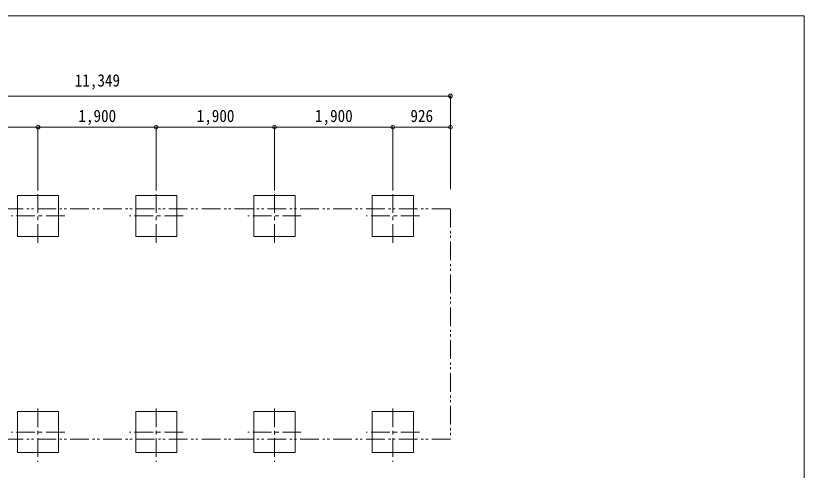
# Model space of a CAD drawing. Units: millimetres at full size, sheet at 1:60. Extents: x -16864 to 16864, y -11640 to 11640.
# Drawn here: x 3350 to 16016, y 4338 to 11640 of the extents above; entities that cross this region are included whole.
import ezdxf
from ezdxf.enums import TextEntityAlignment as Align

# ---------------------------------------------------------------- set-up
doc = ezdxf.new("R2010")
doc.units = ezdxf.units.MM
doc.header["$LTSCALE"] = 60
doc.header["$PDMODE"] = 32
doc.header["$PDSIZE"] = 60
doc.linetypes.add('CHAIN1', pattern=[8, 5, -1, 1, -1])
doc.linetypes.add('DOUBLE_CHAIN1', pattern=[8.8, 5, -1, 0.6, -0.6, 0.6, -1])
for name, color, linetype, lineweight in [('0-8_TABLE1', 6, 'Continuous', 9), ('0-A_FRAME', 4, 'CHAIN1', 9), ('1-2', 6, 'Continuous', 9), ('F-0', 7, 'Continuous', 9)]:
    doc.layers.add(name, color=color, linetype=linetype, lineweight=lineweight)
doc.styles.add('ＭＳ ゴシック', font='')
doc.styles.get('ＭＳ ゴシック').set_extended_font_data('MS Gothic')

msp = doc.modelspace()

# ---------------------------------------------------------------- linework, layer by layer
at = {"layer": '0-8_TABLE1'}
for p, q in [((10332.94, 8852.85), (10332.94, 10350.85)), ((3706.94, 8852.85), (3706.94, 9850.85)), ((5606.94, 8852.85), (5606.94, 9850.85)), ((7506.94, 8852.85), (7506.94, 9850.85)), ((9406.94, 8852.85), (9406.94, 9850.85))]:
    msp.add_line(p, q, dxfattribs=at)
for p in [(10332.94, 10350.85), (3706.94, 9850.85), (5606.94, 9850.85), (7506.94, 9850.85), (9406.94, 9850.85), (10332.94, 9850.85)]:
    msp.add_point(p, dxfattribs=at)
at = {"layer": '0-A_FRAME'}
for p, q in [((3707.08, 7993.85), (3707.08, 8853.85)), ((5607.08, 7993.85), (5607.08, 8853.85)), ((7507.08, 7993.85), (7507.08, 8853.85)), ((9407.08, 7993.85), (9407.08, 8853.85)), ((4137.13, 8423.85), (3277.08, 8423.85)), ((6037.13, 8423.85), (5177.08, 8423.85)), ((7937.13, 8423.85), (7077.08, 8423.85)), ((9837.13, 8423.85), (8977.08, 8423.85)), ((3707.08, 5330.85), (3707.08, 4470.85)), ((5607.08, 5330.85), (5607.08, 4470.85)), ((7507.08, 5330.85), (7507.08, 4470.85)), ((9407.08, 5330.85), (9407.08, 4470.85)), ((4137.13, 4950.85), (3277.08, 4950.85)), ((6037.13, 4950.85), (5177.08, 4950.85)), ((7937.13, 4950.85), (7077.08, 4950.85)), ((9837.13, 4950.85), (8977.08, 4950.85))]:
    msp.add_line(p, q, dxfattribs=at)
at = {"layer": '0-A_FRAME', "color": 7, "linetype": 'DOUBLE_CHAIN1'}
msp.add_line((10332.94, 8539.35), (-1015.93, 8539.35), dxfattribs=at)
at = {"layer": '0-A_FRAME', "linetype": 'Continuous'}
for points in [[(3377.08, 8093.85), (4037.13, 8093.85), (4037.13, 8753.85), (3377.08, 8753.85)], [(5277.08, 8093.85), (5937.13, 8093.85), (5937.13, 8753.85), (5277.08, 8753.85)], [(7177.08, 8093.85), (7837.13, 8093.85), (7837.13, 8753.85), (7177.08, 8753.85)], [(9077.08, 8093.85), (9737.13, 8093.85), (9737.13, 8753.85), (9077.08, 8753.85)], [(3377.08, 5280.85), (4037.13, 5280.85), (4037.13, 4620.85), (3377.08, 4620.85)], [(5277.08, 5280.85), (5937.13, 5280.85), (5937.13, 4620.85), (5277.08, 4620.85)], [(7177.08, 5280.85), (7837.13, 5280.85), (7837.13, 4620.85), (7177.08, 4620.85)], [(9077.08, 5280.85), (9737.13, 5280.85), (9737.13, 4620.85), (9077.08, 4620.85)]]:
    msp.add_lwpolyline(points, close=True, dxfattribs=at)
at = {"layer": '0-A_FRAME', "color": 7, "linetype": 'DOUBLE_CHAIN1'}
msp.add_lwpolyline([(10332.94, 8539.35), (10332.94, 4835.35), (-1015.93, 4835.35)], dxfattribs=at)
at = {"layer": '1-2'}
for p, q in [((10332.94, 10350.85), (-1016.06, 10350.85)), ((3706.94, 9850.85), (1806.94, 9850.85)), ((5606.94, 9850.85), (3706.94, 9850.85)), ((7506.94, 9850.85), (5606.94, 9850.85)), ((9406.94, 9850.85), (7506.94, 9850.85)), ((10332.94, 9850.85), (9406.94, 9850.85))]:
    msp.add_line(p, q, dxfattribs=at)
at = {"layer": 'F-0', "color": 5, "lineweight": 5}
for p, q in [((-16864.12, 11640), (16015.88, 11640)), ((16015.88, 11640), (16015.88, -11640))]:
    msp.add_line(p, q, dxfattribs=at)

# ---------------------------------------------------------------- texts
at = {"layer": '0-8_TABLE1', "color": 7, "style": 'ＭＳ ゴシック', "width": 0.9}
for s, p in [('11,349', (4298.44, 10443.85)), ('1,900', (4356.94, 9873.19)), ('1,900', (6256.94, 9873.19)), ('1,900', (8156.94, 9873.19)), ('926', (9689.94, 9873.19))]:
    msp.add_text(s, height=197.9, dxfattribs=at).set_placement(p, align=Align.BOTTOM_LEFT)

doc.saveas('drawing.dxf')
